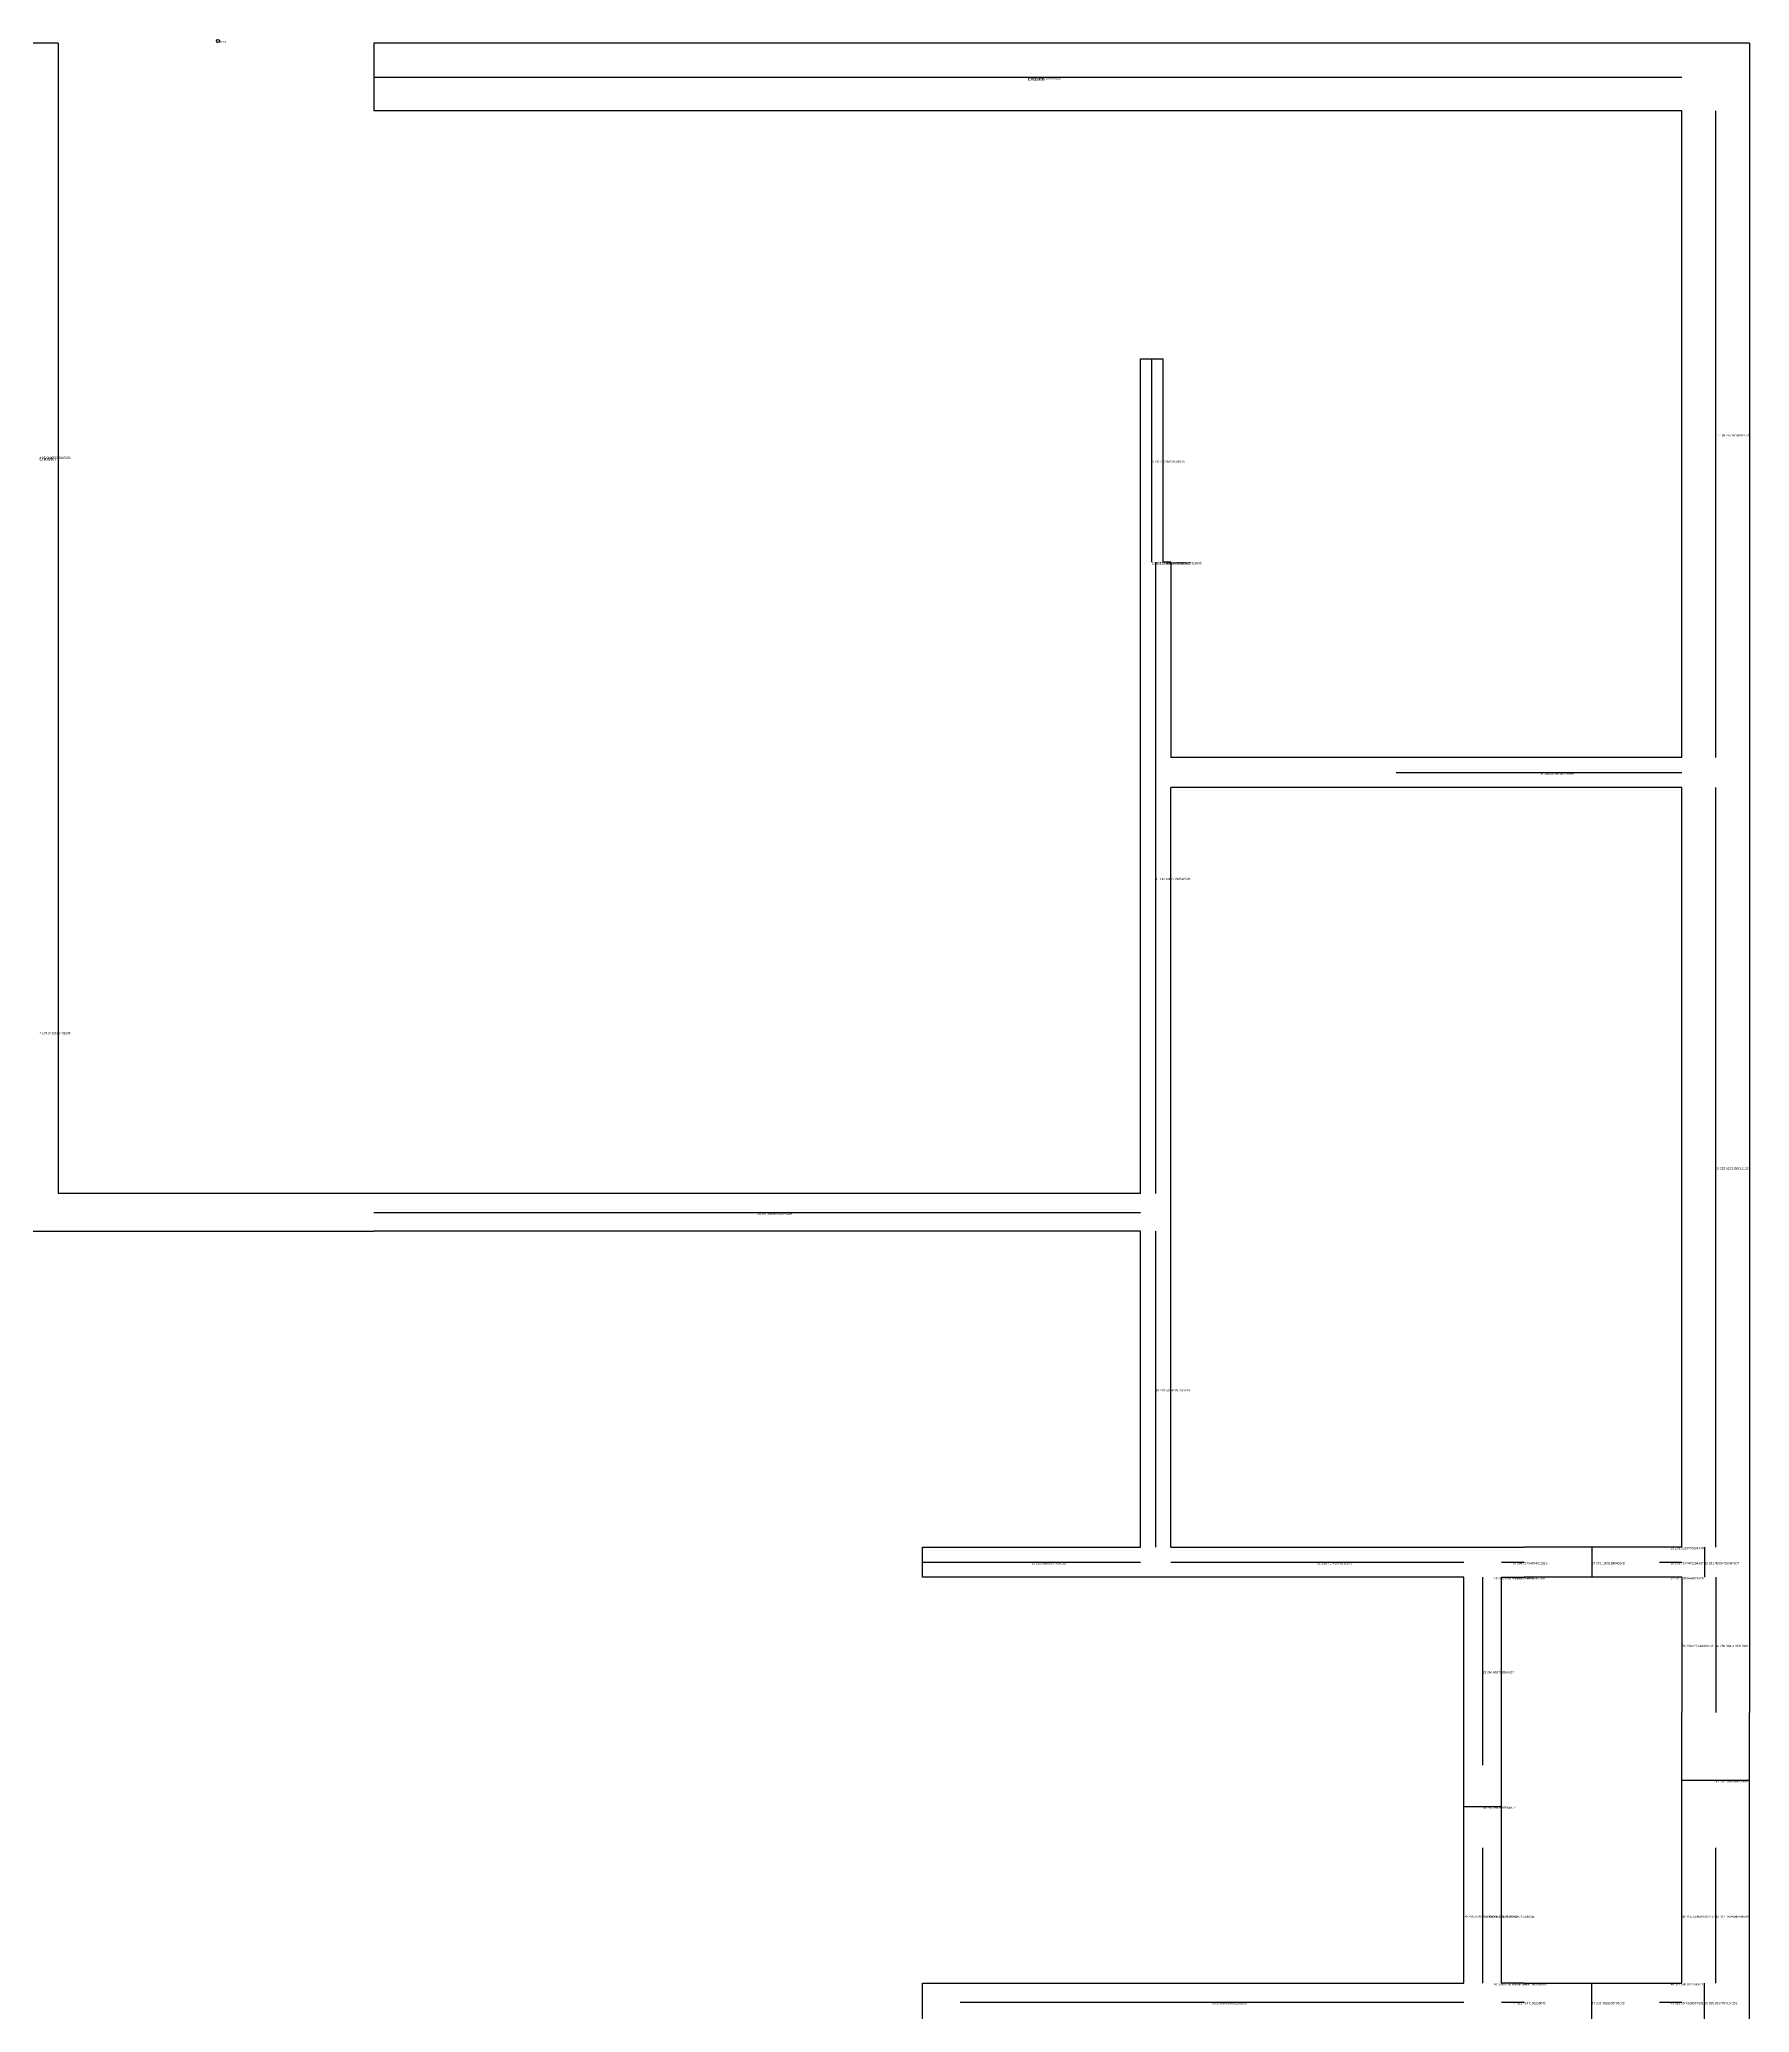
# Model space of a CAD drawing. Header units: metres. Extents: x 328 to 784, y 390 to 981.
# Drawn here: x 556.5 to 784, y 719.1 to 981.5 of the extents above; entities that cross this region are included whole.
import ezdxf

# ---------------------------------------------------------------- set-up
doc = ezdxf.new("R2010")
doc.units = ezdxf.units.M

msp = doc.modelspace()

# ---------------------------------------------------------------- linework, layer by layer
at = {"layer": 'centrelines'}
for p, q in [((601, 976.5), (775, 976.5)), ((779.5, 886), (779.5, 972)), ((704.5, 912), (704.5, 939)), ((704.5, 912), (704.5, 912)), ((705, 828), (705, 912)), ((705, 912), (705, 912)), ((706.5, 912), (706.5, 912)), ((737, 884), (775, 884)), ((779.5, 781), (779.5, 882)), ((601, 825.5), (703, 825.5)), ((705, 781), (705, 823)), ((763, 781), (763, 777)), ((773.5, 781), (773.5, 781)), ((778, 781), (778, 777)), ((674, 779), (703, 779)), ((707, 779), (746, 779)), ((748.5, 752), (748.5, 777)), ((750, 777), (750, 777)), ((751, 779), (754, 779)), ((752.5, 777), (752.5, 777)), ((772, 779), (775, 779)), ((773.5, 777), (773.5, 777)), ((779.5, 777), (779.5, 759)), ((775, 768), (775, 768)), ((775, 750), (784, 750)), ((746, 746.5), (751, 746.5)), ((748.5, 723), (748.5, 741)), ((779.5, 723), (779.5, 741)), ((746, 732), (746, 732)), ((751, 732), (751, 732)), ((775, 732), (775, 732)), ((750, 723), (750, 723)), ((752.5, 723), (752.5, 723)), ((763, 718), (763, 723)), ((773.5, 723), (773.5, 723)), ((778, 718), (778, 723)), ((679, 720.5), (746, 720.5)), ((751, 720.5), (754, 720.5)), ((772, 720.5), (775, 720.5))]:
    msp.add_line(p, q, dxfattribs=at)
at = {"layer": 'entity_location'}
msp.add_circle((580.26, 981.29), 0.2, dxfattribs=at)
at = {"layer": 'wall'}
for p, q in [((559, 981), (505, 981)), ((559, 981), (559, 828)), ((784, 981), (601, 981)), ((601, 981), (601, 972)), ((784, 981), (784, 759)), ((775, 972), (601, 972)), ((775, 886), (775, 972)), ((703, 912), (703, 939)), ((703, 939), (706, 939)), ((706, 912), (706, 939)), ((703, 828), (703, 912)), ((707, 912), (706, 912)), ((707, 912), (707, 886)), ((737, 886), (707, 886)), ((775, 886), (737, 886)), ((737, 882), (707, 882)), ((707, 781), (707, 882)), ((775, 882), (737, 882)), ((775, 781), (775, 882)), ((601, 828), (559, 828)), ((703, 828), (601, 828)), ((554, 823), (559, 823)), ((559, 823), (601, 823)), ((703, 823), (601, 823)), ((703, 781), (703, 823)), ((674, 777), (674, 781)), ((674, 781), (703, 781)), ((707, 781), (754, 781)), ((772, 781), (754, 781)), ((775, 781), (772, 781)), ((746, 777), (674, 777)), ((746, 752), (746, 777)), ((751, 752), (751, 777)), ((751, 777), (754, 777)), ((772, 777), (754, 777)), ((775, 777), (772, 777)), ((775, 777), (775, 759)), ((775, 741), (775, 759)), ((784, 741), (784, 759)), ((746, 741), (746, 752)), ((751, 741), (751, 752)), ((746, 723), (746, 741)), ((751, 723), (751, 741)), ((775, 723), (775, 741)), ((784, 390), (784, 741)), ((674, 645), (674, 723)), ((674, 723), (746, 723)), ((754, 723), (751, 723)), ((754, 723), (772, 723)), ((772, 723), (775, 723))]:
    msp.add_line(p, q, dxfattribs=at)

# ---------------------------------------------------------------- texts
at = {"layer": 'centrelines', "char_height": 0.3, "attachment_point": 1}
for s, insert in [('0 21.287584306065625', (688, 976.5)), ('17 199.45734166914738', (779.5, 929)), ('1 25.51255022835552', (556.5, 926)), ('9 131.24235639748105', (704.5, 925.5)), ('10 142.25839256921526', (704.5, 912)), ('12 142.69527298092328', (705, 912)), ('13 144.00837807318695', (706.5, 912)), ('16 184.48259248229166', (756, 884)), ('11 142.69527298092328', (705, 870)), ('7 107.9416635492535', (556.5, 849.5)), ('19 222.6122450011112', (779.5, 831.5)), ('14 157.16886051450035', (652, 825.5)), ('18 201.53742267337418', (705, 802)), ('28 278.31597043344476', (773.5, 781)), ('20 222.95809577666182', (688.5, 779)), ('21 238.71781878211243', (726.5, 779)), ('25 265.60887103833744', (750, 777)), ('24 264.71754074812515', (752.5, 779)), ('26 267.2134460461831', (752.5, 777)), ('27 271.1309189840249', (763, 779)), ('29 278.7247472294337', (773.5, 779)), ('32 281.2083464021878', (773.5, 777)), ('33 281.45904759097607', (778, 779)), ('36 288.8224440002781', (775, 768)), ('34 285.3647178312901', (779.5, 768)), ('23 264.652792069327', (748.5, 764.5)), ('41 302.3590584950881', (779.5, 750)), ('35 287.3992892684977', (748.5, 746.5)), ('39 299.3620503935495', (746, 732)), ('37 293.33648348198204', (748.5, 732)), ('40 302.1589713430044', (751, 732)), ('46 316.34094953037373', (775, 732)), ('45 312.1509480594549', (779.5, 732)), ('42 309.0758170117604', (750, 723)), ('43 310.45581655865857', (752.5, 723)), ('48 322.58010225908214', (773.5, 723)), ('30 278.86090893266163', (712.5, 720.5)), ('44 311.7147152299646', (752.5, 720.5)), ('47 316.4018302796172', (763, 720.5)), ('49 323.69456595573917', (773.5, 720.5)), ('50 325.2957707164191', (778, 720.5))]:
    msp.add_mtext(s, dxfattribs=dict(at, insert=insert))
at = {"layer": 'chosen_line', "color": 3, "char_height": 0.5, "attachment_point": 1}
for insert in [(688, 976.5), (556.5, 926)]:
    msp.add_mtext('chosen', dxfattribs=dict(at, insert=insert))
at = {"layer": 'debug', "insert": (580.26, 981.29), "char_height": 0.2, "attachment_point": 1}
msp.add_mtext('580, 981', dxfattribs=at)

doc.saveas('drawing.dxf')
